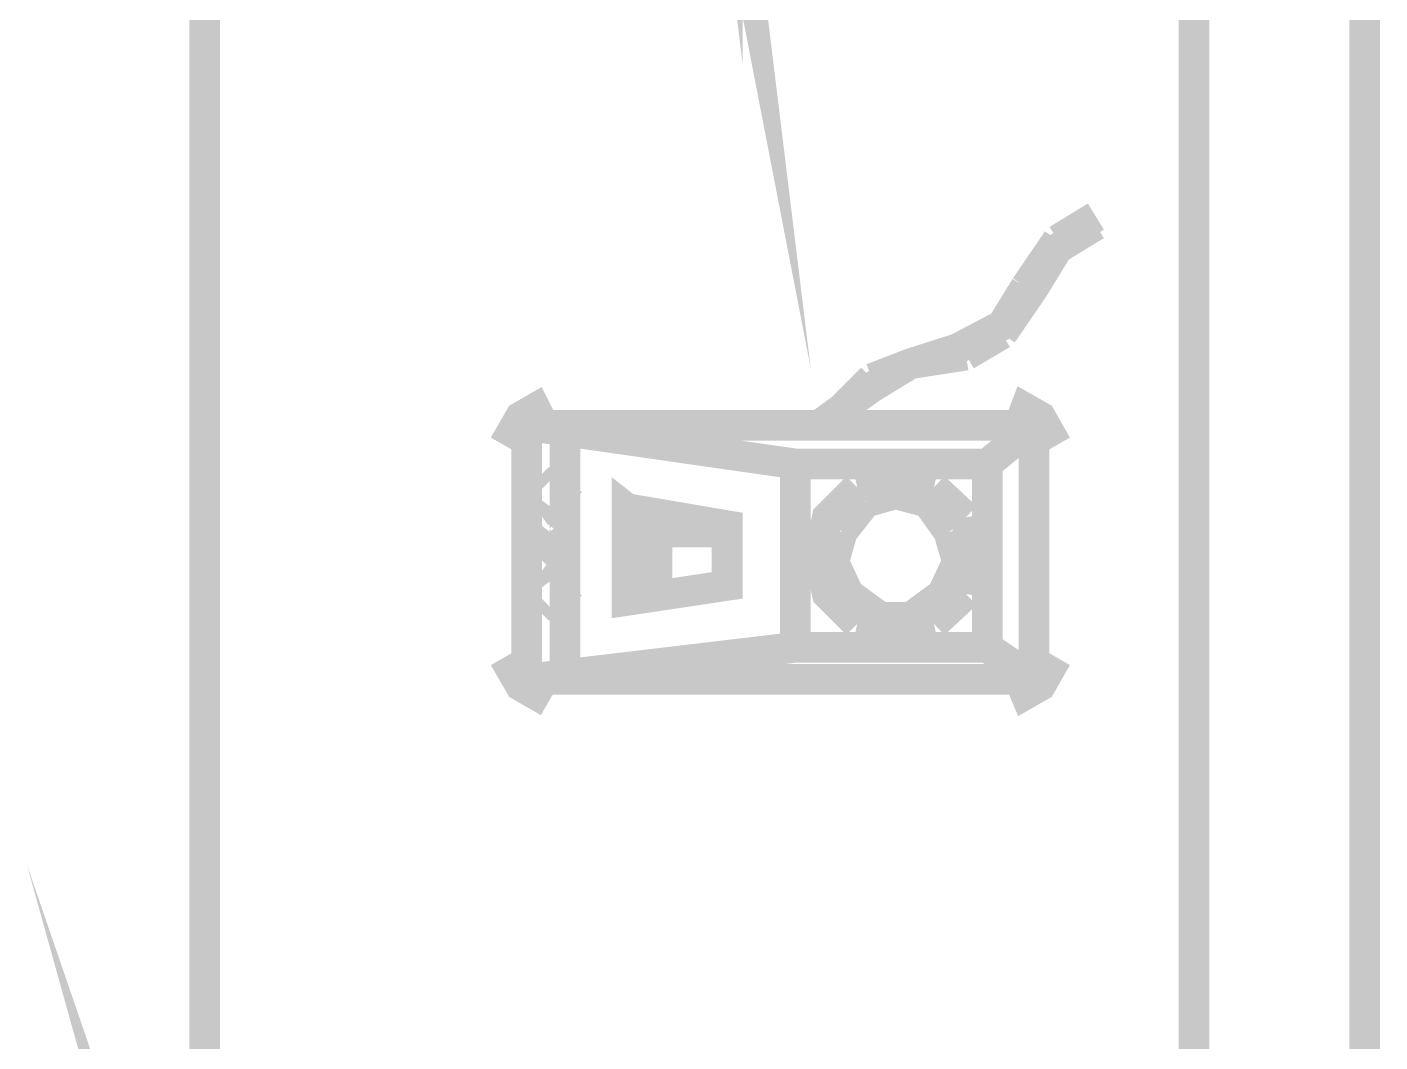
# Model space of a CAD drawing. Header units: inches. Extents: x -524 to 1067, y -71 to 1110.
# Drawn here: x 759.33 to 800.18, y 395.87 to 426.51 of the extents above; entities that cross this region are included whole.
import ezdxf

# ---------------------------------------------------------------- set-up
doc = ezdxf.new("R2010")
doc.units = ezdxf.units.IN
doc.header["$MEASUREMENT"] = 0
doc.layers.add('P', color=7, linetype='Continuous')

msp = doc.modelspace()

# ---------------------------------------------------------------- linework, layer by layer
at = {"layer": 'P', "const_width": 0.927}
for points in [[(799.719, 472.226), (799.719, 349.585)], [(794.569, 463.149), (794.569, 349.585)], [(794.569, 349.585), (794.569, 463.149)], [(778.152, 436.947), (778.601, 435.593), (778.152, 437.462), (778.152, 436.947)], [(780.919, 429.348), (780.47, 431.666), (780.47, 433.02), (780.919, 429.348)], [(764.695, 433.02), (764.695, 352.417), (794.569, 352.417)], [(790.448, 420.078), (791.605, 420.786)], [(791.605, 420.53), (790.448, 419.822)], [(789.481, 418.661), (790.448, 420.078)], [(790.448, 419.822), (789.74, 418.661), (788.773, 417.245)], [(784.846, 415.895), (786.007, 416.344), (787.423, 416.796), (788.773, 417.504), (789.481, 418.661)], [(788.773, 417.245), (787.682, 416.603)], [(786.007, 416.344), (784.846, 415.636)], [(787.682, 416.603), (786.007, 416.344)], [(784.846, 415.636), (783.944, 414.993), (783.236, 414.479), (783.944, 414.993), (784.846, 415.895)], [(774.933, 414.479), (774.674, 414.993), (774.225, 414.734), (773.966, 414.285), (774.418, 414.026)], [(789.74, 414.026), (790.189, 414.285), (789.934, 414.734), (789.481, 414.993), (789.288, 414.479)], [(774.418, 406.818), (774.418, 414.479)], [(774.418, 414.479), (789.74, 414.479)], [(782.528, 413.318), (774.418, 414.479)], [(775.575, 414.479), (775.575, 406.818)], [(788.324, 413.318), (789.74, 414.479)], [(789.74, 414.479), (789.74, 406.818)], [(788.324, 413.318), (788.324, 407.781), (782.528, 407.781), (782.528, 413.318), (788.324, 413.318)], [(775.126, 412.61), (774.933, 412.416), (775.126, 412.161), (775.382, 412.416), (775.126, 412.61)], [(784.397, 412.61), (783.495, 411.708), (783.236, 410.551), (783.495, 409.391), (784.397, 408.489)], [(785.554, 412.869), (784.397, 412.61)], [(786.715, 412.61), (785.554, 412.869)], [(787.682, 411.708), (786.715, 412.61)], [(777.444, 411.968), (780.47, 411.453), (780.47, 409.65), (777.444, 409.197), (777.444, 411.968), (778.346, 411.26), (780.47, 411.26)], [(785.554, 412.416), (784.652, 412.161)], [(786.521, 412.161), (785.554, 412.416)], [(784.652, 412.161), (783.944, 411.26)], [(787.164, 411.26), (786.521, 412.161)], [(787.682, 409.391), (787.872, 410.551), (787.682, 411.708)], [(775.126, 411.26), (774.933, 411)], [(774.933, 411), (775.126, 410.807), (775.382, 411)], [(775.382, 411), (775.126, 411.26)], [(778.346, 411.26), (778.346, 409.391)], [(783.944, 411.26), (783.689, 410.358)], [(787.423, 410.358), (787.164, 411.26)], [(783.689, 410.358), (784.138, 409.391), (785.105, 408.683)], [(786.007, 408.683), (786.97, 409.391), (787.423, 410.358)], [(775.126, 409.65), (774.933, 409.391), (775.126, 409.197), (775.382, 409.391), (775.126, 409.65)], [(786.715, 408.489), (787.682, 409.391)], [(785.105, 408.683), (786.007, 408.683)], [(784.397, 408.489), (785.554, 408.234), (786.715, 408.489)], [(782.528, 407.781), (774.418, 406.818)], [(788.324, 407.781), (789.74, 406.818)], [(774.418, 407.332), (773.966, 407.073), (774.225, 406.624), (774.674, 406.365), (774.933, 406.818)], [(789.288, 406.818), (789.481, 406.365), (789.934, 406.624), (790.189, 407.073), (789.74, 407.332)], [(789.74, 406.818), (774.418, 406.818)], [(763.345, 388.083), (763.538, 387.824), (763.987, 386.214), (763.345, 388.083)]]:
    msp.add_lwpolyline(points, dxfattribs=at)

doc.saveas('drawing.dxf')
